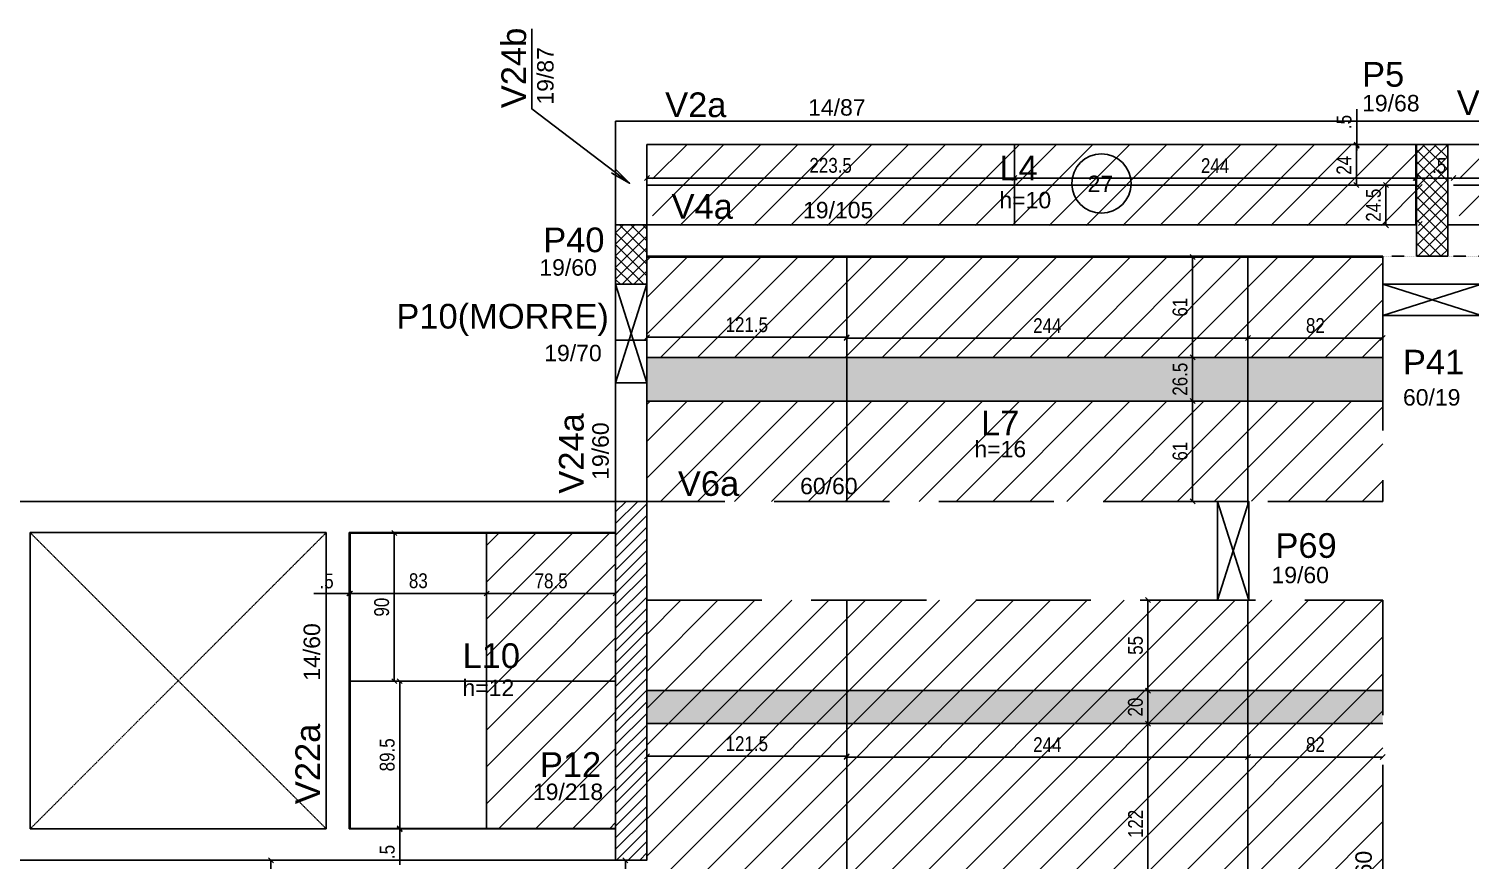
# Model space of a CAD drawing. Extents: x 2113 to 8441, y 350 to 3972.
# Drawn here: x 5186 to 6062, y 2614 to 3119 of the extents above; entities that cross this region are included whole.
import ezdxf

# ---------------------------------------------------------------- set-up
doc = ezdxf.new("R2010")
doc.units = 0
for name, pattern in [('ESTILO_TQS_0001', [1, 0.7, -0.3]), ('ESTILO_TQS_0002', [0.4, 0.1, -0.3]), ('HIDDEN', [0.375, 0.25, -0.125])]:
    doc.linetypes.add(name, pattern=pattern)
for name, color, linetype in [('1', 1, 'Continuous'), ('2', 2, 'Continuous'), ('3', 3, 'Continuous'), ('4', 4, 'Continuous'), ('8', 8, 'Continuous'), ('COTA', 241, 'Continuous'), ('ES-VIGA', 3, 'Continuous'), ('Painéis', 200, 'Continuous'), ('Pilares', 5, 'Continuous'), ('SHAFT', 1, 'HIDDEN')]:
    doc.layers.add(name, color=color, linetype=linetype)
doc.layers.add('Hachura', color=251, linetype='Continuous', lineweight=9)
doc.layers.add('REAPROVEITAMENTO', color=251, linetype='Continuous', lineweight=9)
doc.styles.add('COTA TECNICA-50', font='techl___.ttf', dxfattribs={"height": 9})
doc.styles.get("Standard").update_dxf_attribs({"font": 'arial.ttf'})
doc.dimstyles.new('COTA PAINEL-50', dxfattribs={"dimtxt": 9, "dimasz": 3, "dimexe": 3, "dimexo": 3, "dimgap": 3, "dimtad": 1, "dimdec": 1, "dimzin": 12, "dimdsep": 46, "dimtxsty": 'COTA TECNICA-50', "dimblk1": 'OBLIQUE', "dimblk2": 'OBLIQUE', "dimsah": 1, "dimcen": 0.9, "dimclrd": 4, "dimclre": 4, "dimclrt": 240, "dimadec": 1, "dimazin": 3, "dimtfac": 1, "dimtdec": 1, "dimtmove": 0, "dimatfit": 3, "dimfxl": 1, "dimtolj": 1, "dimtzin": 12, "dimarcsym": 0})
pattern_1 = [(45, (-177.569, 59.537), (-11.22532, 11.22532), [])]

# ---------------------------------------------------------------- blocks, each defined once
blk = doc.blocks.new('_Oblique')
at = {"color": 0, "linetype": 'ByBlock', "lineweight": -2}
blk.add_line((-0.5, -0.5), (0.5, 0.5), dxfattribs=at)
blk = doc.blocks.new('*D266')
at = {"layer": 'COTA', "color": 4, "lineweight": -2, "transparency": 16777216}
blk.add_line((5464.35, 2776.05), (5381.35, 2776.05), dxfattribs=at)
at = {"layer": 'Defpoints', "color": 0, "transparency": 16777216}
for p in [(5381.35, 2776.05), (5381.35, 2776.05), (5464.35, 2776.05)]:
    blk.add_point(p, dxfattribs=at)
at = {"layer": 'COTA', "color": 4, "lineweight": -2, "transparency": 16777216, "xscale": 3, "yscale": 3, "zscale": 3, "rotation": 180}
blk.add_blockref('_Oblique', (5381.35, 2776.05), dxfattribs=at)
at = {"layer": 'COTA', "color": 4, "lineweight": -2, "transparency": 16777216, "xscale": 3, "yscale": 3, "zscale": 3}
blk.add_blockref('_Oblique', (5464.35, 2776.05), dxfattribs=at)
at = {"layer": 'COTA', "color": 240, "transparency": 16777216, "insert": (5422.85, 2783.76), "char_height": 9, "attachment_point": 5, "style": 'COTA TECNICA-50'}
blk.add_mtext('\\A1;83', dxfattribs=at)
blk = doc.blocks.new('*D164')
at = {"layer": 'COTA', "color": 4, "lineweight": -2, "transparency": 16777216}
for p, q in [((5380.85, 2776.05), (5359.26, 2776.05)), ((5381.35, 2776.05), (5380.85, 2776.05)), ((5381.35, 2776.05), (5384.35, 2776.05))]:
    blk.add_line(p, q, dxfattribs=at)
at = {"layer": 'Defpoints', "color": 0, "transparency": 16777216}
for p in [(5380.85, 2776.05), (5380.85, 2776.05), (5381.35, 2776.05)]:
    blk.add_point(p, dxfattribs=at)
at = {"layer": 'COTA', "color": 4, "lineweight": -2, "transparency": 16777216, "xscale": 3, "yscale": 3, "zscale": 3}
blk.add_blockref('_Oblique', (5380.85, 2776.05), dxfattribs=at)
at = {"layer": 'COTA', "color": 4, "lineweight": -2, "transparency": 16777216, "xscale": 3, "yscale": 3, "zscale": 3, "rotation": 180}
blk.add_blockref('_Oblique', (5381.35, 2776.05), dxfattribs=at)
at = {"layer": 'COTA', "color": 240, "transparency": 16777216, "insert": (5367.05, 2783.64), "char_height": 9, "attachment_point": 5, "style": 'COTA TECNICA-50'}
blk.add_mtext('\\A1;.5', dxfattribs=at)
blk = doc.blocks.new('*D267')
at = {"layer": 'COTA', "color": 4, "lineweight": -2, "transparency": 16777216}
blk.add_line((5408.2, 2812.76), (5408.2, 2722.76), dxfattribs=at)
at = {"layer": 'Defpoints', "color": 0, "transparency": 16777216}
for p in [(5408.2, 2812.76), (5408.2, 2722.76), (5408.2, 2722.76)]:
    blk.add_point(p, dxfattribs=at)
at = {"layer": 'COTA', "color": 4, "lineweight": -2, "transparency": 16777216, "xscale": 3, "yscale": 3, "zscale": 3}
for p, rotation in [((5408.2, 2812.76), 90), ((5408.2, 2722.76), 270)]:
    blk.add_blockref('_Oblique', p, dxfattribs=dict(at, rotation=rotation))
at = {"layer": 'COTA', "color": 240, "transparency": 16777216, "insert": (5400.59, 2767.76), "char_height": 9, "attachment_point": 5, "rotation": 90, "style": 'COTA TECNICA-50'}
blk.add_mtext('\\A1;90', dxfattribs=at)
blk = doc.blocks.new('*D268')
at = {"layer": 'COTA', "color": 4, "lineweight": -2, "transparency": 16777216}
for p, q in [((5411.59, 2722.76), (5411.59, 2633.26)), ((5411.2, 2633.26), (5414.59, 2633.26))]:
    blk.add_line(p, q, dxfattribs=at)
at = {"layer": 'Defpoints', "color": 0, "transparency": 16777216}
for p in [(5411.59, 2722.76), (5408.2, 2633.26), (5411.59, 2633.26)]:
    blk.add_point(p, dxfattribs=at)
at = {"layer": 'COTA', "color": 4, "lineweight": -2, "transparency": 16777216, "xscale": 3, "yscale": 3, "zscale": 3}
for p, rotation in [((5411.59, 2722.76), 90), ((5411.59, 2633.26), 270)]:
    blk.add_blockref('_Oblique', p, dxfattribs=dict(at, rotation=rotation))
at = {"layer": 'COTA', "color": 240, "transparency": 16777216, "insert": (5403.96, 2678.01), "char_height": 9, "attachment_point": 5, "rotation": 90, "style": 'COTA TECNICA-50'}
blk.add_mtext('\\A1;89.5', dxfattribs=at)
blk = doc.blocks.new('*D165')
at = {"layer": 'COTA', "color": 4, "lineweight": -2, "transparency": 16777216}
for p, q in [((5411.59, 2633.26), (5411.59, 2636.26)), ((5411.59, 2633.26), (5411.59, 2632.76)), ((5411.59, 2632.76), (5411.59, 2611.17))]:
    blk.add_line(p, q, dxfattribs=at)
at = {"layer": 'Defpoints', "color": 0, "transparency": 16777216}
for p in [(5411.59, 2633.26), (5411.59, 2632.76), (5411.59, 2632.76)]:
    blk.add_point(p, dxfattribs=at)
at = {"layer": 'COTA', "color": 4, "lineweight": -2, "transparency": 16777216, "xscale": 3, "yscale": 3, "zscale": 3}
for p, rotation in [((5411.59, 2633.26), 270), ((5411.59, 2632.76), 90)]:
    blk.add_blockref('_Oblique', p, dxfattribs=dict(at, rotation=rotation))
at = {"layer": 'COTA', "color": 240, "transparency": 16777216, "insert": (5403.99, 2618.97), "char_height": 9, "attachment_point": 5, "rotation": 90, "style": 'COTA TECNICA-50'}
blk.add_mtext('\\A1;.5', dxfattribs=at)
blk = doc.blocks.new('*D108')
at = {"layer": 'COTA', "color": 4, "lineweight": -2, "transparency": 16777216}
for p, q in [((5333.19, 2613.97), (5333.19, 2537.92)), ((5336.19, 2613.97), (5336.19, 2613.97))]:
    blk.add_line(p, q, dxfattribs=at)
at = {"layer": 'Defpoints', "color": 0, "transparency": 16777216}
for p in [(5333.19, 2613.97), (5333.19, 2537.92), (5333.19, 2537.92)]:
    blk.add_point(p, dxfattribs=at)
at = {"layer": 'COTA', "color": 4, "lineweight": -2, "transparency": 16777216, "xscale": 3, "yscale": 3, "zscale": 3}
for p, rotation in [((5333.19, 2613.97), 90), ((5333.19, 2537.92), 270)]:
    blk.add_blockref('_Oblique', p, dxfattribs=dict(at, rotation=rotation))
at = {"layer": 'COTA', "color": 240, "transparency": 16777216, "insert": (5325.6, 2575.95), "char_height": 9, "attachment_point": 5, "rotation": 90, "style": 'COTA TECNICA-50'}
blk.add_mtext('\\A1;76', dxfattribs=at)
blk = doc.blocks.new('*D114')
at = {"layer": 'COTA', "color": 4, "lineweight": -2, "transparency": 16777216}
for p, q in [((5548.77, 2460.97), (5548.77, 2613.97)), ((5546.06, 2460.97), (5545.77, 2460.97))]:
    blk.add_line(p, q, dxfattribs=at)
at = {"layer": 'Defpoints', "color": 0, "transparency": 16777216}
for p in [(5548.77, 2613.97), (5548.77, 2613.97), (5549.06, 2460.97)]:
    blk.add_point(p, dxfattribs=at)
at = {"layer": 'COTA', "color": 4, "lineweight": -2, "transparency": 16777216, "xscale": 3, "yscale": 3, "zscale": 3}
for p, rotation in [((5548.77, 2613.97), 90), ((5548.77, 2460.97), 270)]:
    blk.add_blockref('_Oblique', p, dxfattribs=dict(at, rotation=rotation))
at = {"layer": 'COTA', "color": 240, "transparency": 16777216, "insert": (5541.07, 2537.47), "char_height": 9, "attachment_point": 5, "rotation": 90, "style": 'COTA TECNICA-50'}
blk.add_mtext('\\A1;153', dxfattribs=at)
blk = doc.blocks.new('*D69')
at = {"layer": 'COTA', "color": 4, "lineweight": -2, "transparency": 16777216}
blk.add_line((6272.34, 3028.49), (6052.34, 3028.49), dxfattribs=at)
at = {"layer": 'Defpoints', "color": 0, "transparency": 16777216}
for p in [(6052.34, 3028.49), (6052.34, 3028.49), (6272.34, 3028.49)]:
    blk.add_point(p, dxfattribs=at)
at = {"layer": 'COTA', "color": 4, "lineweight": -2, "transparency": 16777216, "xscale": 3, "yscale": 3, "zscale": 3, "rotation": 180}
blk.add_blockref('_Oblique', (6052.34, 3028.49), dxfattribs=at)
at = {"layer": 'COTA', "color": 4, "lineweight": -2, "transparency": 16777216, "xscale": 3, "yscale": 3, "zscale": 3}
blk.add_blockref('_Oblique', (6272.34, 3028.49), dxfattribs=at)
at = {"layer": 'COTA', "color": 240, "transparency": 16777216, "insert": (6162.34, 3036.08), "char_height": 9, "attachment_point": 5, "style": 'COTA TECNICA-50'}
blk.add_mtext('\\A1;220', dxfattribs=at)
blk = doc.blocks.new('*D70')
at = {"layer": 'COTA', "color": 4, "lineweight": -2, "transparency": 16777216}
blk.add_line((6011.28, 2999.8), (6011.28, 3024.3), dxfattribs=at)
at = {"layer": 'Defpoints', "color": 0, "transparency": 16777216}
for p in [(6011.28, 3024.3), (6011.28, 3024.3), (6011.28, 2999.8)]:
    blk.add_point(p, dxfattribs=at)
at = {"layer": 'COTA', "color": 4, "lineweight": -2, "transparency": 16777216, "xscale": 3, "yscale": 3, "zscale": 3}
for p, rotation in [((6011.28, 3024.3), 90), ((6011.28, 2999.8), 270)]:
    blk.add_blockref('_Oblique', p, dxfattribs=dict(at, rotation=rotation))
at = {"layer": 'COTA', "color": 240, "transparency": 16777216, "insert": (6003.68, 3012.05), "char_height": 9, "attachment_point": 5, "rotation": 90, "style": 'COTA TECNICA-50'}
blk.add_mtext('\\A1;24.5', dxfattribs=at)
blk = doc.blocks.new('*D71')
at = {"layer": 'COTA', "color": 4, "lineweight": -2, "transparency": 16777216}
blk.add_line((5993.27, 3024.3), (5993.27, 3048.3), dxfattribs=at)
at = {"layer": 'Defpoints', "color": 0, "transparency": 16777216}
for p in [(5993.27, 3048.3), (5993.27, 3048.3), (5993.27, 3024.3)]:
    blk.add_point(p, dxfattribs=at)
at = {"layer": 'COTA', "color": 4, "lineweight": -2, "transparency": 16777216, "xscale": 3, "yscale": 3, "zscale": 3}
for p, rotation in [((5993.27, 3048.3), 90), ((5993.27, 3024.3), 270)]:
    blk.add_blockref('_Oblique', p, dxfattribs=dict(at, rotation=rotation))
at = {"layer": 'COTA', "color": 240, "transparency": 16777216, "insert": (5985.7, 3036.3), "char_height": 9, "attachment_point": 5, "rotation": 90, "style": 'COTA TECNICA-50'}
blk.add_mtext('\\A1;24', dxfattribs=at)
blk = doc.blocks.new('*D72')
at = {"layer": 'COTA', "color": 4, "lineweight": -2, "transparency": 16777216}
for p, q in [((5993.46, 3048.8), (5993.46, 3070.39)), ((5993.46, 3048.3), (5993.46, 3048.8)), ((5993.46, 3048.3), (5993.46, 3045.3))]:
    blk.add_line(p, q, dxfattribs=at)
at = {"layer": 'Defpoints', "color": 0, "transparency": 16777216}
for p in [(5993.46, 3048.8), (5993.46, 3048.8), (5993.46, 3048.3)]:
    blk.add_point(p, dxfattribs=at)
at = {"layer": 'COTA', "color": 4, "lineweight": -2, "transparency": 16777216, "xscale": 3, "yscale": 3, "zscale": 3}
for p, rotation in [((5993.46, 3048.8), 270), ((5993.46, 3048.3), 90)]:
    blk.add_blockref('_Oblique', p, dxfattribs=dict(at, rotation=rotation))
at = {"layer": 'COTA', "color": 240, "transparency": 16777216, "insert": (5985.86, 3062.6), "char_height": 9, "attachment_point": 5, "rotation": 90, "style": 'COTA TECNICA-50'}
blk.add_mtext('\\A1;.5', dxfattribs=at)
blk = doc.blocks.new('*D234')
at = {"layer": 'COTA', "color": 4, "lineweight": -2, "transparency": 16777216}
for p, q in [((6029.34, 3028.49), (6026.34, 3028.49)), ((6029.34, 3028.49), (6029.84, 3028.49)), ((6029.34, 3025.71), (6029.34, 3025.49)), ((6029.84, 3028.49), (6051.43, 3028.49)), ((6029.84, 3025.71), (6029.84, 3025.49))]:
    blk.add_line(p, q, dxfattribs=at)
at = {"layer": 'Defpoints', "color": 0, "transparency": 16777216}
for p in [(6029.34, 3028.71), (6029.84, 3028.71), (6029.84, 3028.49)]:
    blk.add_point(p, dxfattribs=at)
at = {"layer": 'COTA', "color": 4, "lineweight": -2, "transparency": 16777216, "xscale": 3, "yscale": 3, "zscale": 3}
blk.add_blockref('_Oblique', (6029.34, 3028.49), dxfattribs=at)
at = {"layer": 'COTA', "color": 4, "lineweight": -2, "transparency": 16777216, "xscale": 3, "yscale": 3, "zscale": 3, "rotation": 180}
blk.add_blockref('_Oblique', (6029.84, 3028.49), dxfattribs=at)
at = {"layer": 'COTA', "color": 240, "transparency": 16777216, "insert": (6043.63, 3036.09), "char_height": 9, "attachment_point": 5, "style": 'COTA TECNICA-50'}
blk.add_mtext('\\A1;.5', dxfattribs=at)
blk = doc.blocks.new('*D235')
at = {"layer": 'COTA', "color": 4, "lineweight": -2, "transparency": 16777216}
blk.add_line((6029.34, 3028.49), (5785.34, 3028.49), dxfattribs=at)
at = {"layer": 'Defpoints', "color": 0, "transparency": 16777216}
for p in [(5785.34, 3028.49), (5785.34, 3028.49), (6029.34, 3028.49)]:
    blk.add_point(p, dxfattribs=at)
at = {"layer": 'COTA', "color": 4, "lineweight": -2, "transparency": 16777216, "xscale": 3, "yscale": 3, "zscale": 3, "rotation": 180}
blk.add_blockref('_Oblique', (5785.34, 3028.49), dxfattribs=at)
at = {"layer": 'COTA', "color": 4, "lineweight": -2, "transparency": 16777216, "xscale": 3, "yscale": 3, "zscale": 3}
blk.add_blockref('_Oblique', (6029.34, 3028.49), dxfattribs=at)
at = {"layer": 'COTA', "color": 240, "transparency": 16777216, "insert": (5907.34, 3036.06), "char_height": 9, "attachment_point": 5, "style": 'COTA TECNICA-50'}
blk.add_mtext('\\A1;244', dxfattribs=at)
blk = doc.blocks.new('*D73')
at = {"layer": 'COTA', "color": 4, "lineweight": -2, "transparency": 16777216}
blk.add_line((5785.34, 3028.49), (5561.85, 3028.49), dxfattribs=at)
at = {"layer": 'Defpoints', "color": 0, "transparency": 16777216}
for p in [(5561.85, 3028.49), (5561.85, 3028.49), (5785.34, 3028.49)]:
    blk.add_point(p, dxfattribs=at)
at = {"layer": 'COTA', "color": 4, "lineweight": -2, "transparency": 16777216, "xscale": 3, "yscale": 3, "zscale": 3, "rotation": 180}
blk.add_blockref('_Oblique', (5561.85, 3028.49), dxfattribs=at)
at = {"layer": 'COTA', "color": 4, "lineweight": -2, "transparency": 16777216, "xscale": 3, "yscale": 3, "zscale": 3}
blk.add_blockref('_Oblique', (5785.34, 3028.49), dxfattribs=at)
at = {"layer": 'COTA', "color": 240, "transparency": 16777216, "insert": (5673.59, 3036.19), "char_height": 9, "attachment_point": 5, "style": 'COTA TECNICA-50'}
blk.add_mtext('\\A1;223.5', dxfattribs=at)
blk = doc.blocks.new('*D74')
at = {"layer": 'COTA', "color": 4, "lineweight": -2, "transparency": 16777216}
blk.add_line((5464.35, 2776.05), (5542.85, 2776.05), dxfattribs=at)
at = {"layer": 'Defpoints', "color": 0, "transparency": 16777216}
for p in [(5464.35, 2776.05), (5542.85, 2776.05), (5542.85, 2776.05)]:
    blk.add_point(p, dxfattribs=at)
at = {"layer": 'COTA', "color": 4, "lineweight": -2, "transparency": 16777216, "xscale": 3, "yscale": 3, "zscale": 3, "rotation": 180}
blk.add_blockref('_Oblique', (5464.35, 2776.05), dxfattribs=at)
at = {"layer": 'COTA', "color": 4, "lineweight": -2, "transparency": 16777216, "xscale": 3, "yscale": 3, "zscale": 3}
blk.add_blockref('_Oblique', (5542.85, 2776.05), dxfattribs=at)
at = {"layer": 'COTA', "color": 240, "transparency": 16777216, "insert": (5503.6, 2783.66), "char_height": 9, "attachment_point": 5, "style": 'COTA TECNICA-50'}
blk.add_mtext('\\A1;78.5', dxfattribs=at)
blk = doc.blocks.new('*D13')
at = {"layer": 'COTA', "color": 4, "lineweight": -2, "transparency": 16777216}
for p, q in [((5866.54, 2575.01), (5866.54, 2697.01)), ((5869.29, 2697.01), (5869.54, 2697.01)), ((5865.03, 2575.01), (5863.54, 2575.01))]:
    blk.add_line(p, q, dxfattribs=at)
at = {"layer": 'Defpoints', "color": 0, "transparency": 16777216}
for p in [(5866.29, 2697.01), (5866.54, 2697.01), (5868.03, 2575.01)]:
    blk.add_point(p, dxfattribs=at)
at = {"layer": 'COTA', "color": 4, "lineweight": -2, "transparency": 16777216, "xscale": 3, "yscale": 3, "zscale": 3}
for p, rotation in [((5866.54, 2697.01), 90), ((5866.54, 2575.01), 270)]:
    blk.add_blockref('_Oblique', p, dxfattribs=dict(at, rotation=rotation))
at = {"layer": 'COTA', "color": 240, "transparency": 16777216, "insert": (5858.99, 2636.01), "char_height": 9, "attachment_point": 5, "rotation": 90, "style": 'COTA TECNICA-50'}
blk.add_mtext('\\A1;122', dxfattribs=at)
blk = doc.blocks.new('*D14')
at = {"layer": 'COTA', "color": 4, "lineweight": -2, "transparency": 16777216}
for p, q in [((5863.99, 2717.01), (5863.54, 2717.01)), ((5866.54, 2697.01), (5866.54, 2717.01)), ((5869.29, 2697.01), (5869.54, 2697.01))]:
    blk.add_line(p, q, dxfattribs=at)
at = {"layer": 'Defpoints', "color": 0, "transparency": 16777216}
for p in [(5866.54, 2717.01), (5866.99, 2717.01), (5866.29, 2697.01)]:
    blk.add_point(p, dxfattribs=at)
at = {"layer": 'COTA', "color": 4, "lineweight": -2, "transparency": 16777216, "xscale": 3, "yscale": 3, "zscale": 3}
for p, rotation in [((5866.54, 2717.01), 90), ((5866.54, 2697.01), 270)]:
    blk.add_blockref('_Oblique', p, dxfattribs=dict(at, rotation=rotation))
at = {"layer": 'COTA', "color": 240, "transparency": 16777216, "insert": (5858.95, 2707.01), "char_height": 9, "attachment_point": 5, "rotation": 90, "style": 'COTA TECNICA-50'}
blk.add_mtext('\\A1;20', dxfattribs=at)
blk = doc.blocks.new('*D15')
at = {"layer": 'COTA', "color": 4, "lineweight": -2, "transparency": 16777216}
for p, q in [((5866.54, 2717.01), (5866.54, 2772.03)), ((5863.99, 2717.01), (5863.54, 2717.01))]:
    blk.add_line(p, q, dxfattribs=at)
at = {"layer": 'Defpoints', "color": 0, "transparency": 16777216}
for p in [(5866.54, 2772.03), (5866.54, 2772.03), (5866.99, 2717.01)]:
    blk.add_point(p, dxfattribs=at)
at = {"layer": 'COTA', "color": 4, "lineweight": -2, "transparency": 16777216, "xscale": 3, "yscale": 3, "zscale": 3}
for p, rotation in [((5866.54, 2772.03), 90), ((5866.54, 2717.01), 270)]:
    blk.add_blockref('_Oblique', p, dxfattribs=dict(at, rotation=rotation))
at = {"layer": 'COTA', "color": 240, "transparency": 16777216, "insert": (5858.94, 2744.52), "char_height": 9, "attachment_point": 5, "rotation": 90, "style": 'COTA TECNICA-50'}
blk.add_mtext('\\A1;55', dxfattribs=at)
blk = doc.blocks.new('*D18')
at = {"layer": 'COTA', "color": 4, "lineweight": -2, "transparency": 16777216}
blk.add_line((5561.84, 2677.13), (5683.34, 2677.13), dxfattribs=at)
at = {"layer": 'Defpoints', "color": 0, "transparency": 16777216}
for p in [(5561.84, 2677.13), (5683.34, 2677.13), (5683.34, 2677.13)]:
    blk.add_point(p, dxfattribs=at)
at = {"layer": 'COTA', "color": 4, "lineweight": -2, "transparency": 16777216, "xscale": 3, "yscale": 3, "zscale": 3, "rotation": 180}
blk.add_blockref('_Oblique', (5561.84, 2677.13), dxfattribs=at)
at = {"layer": 'COTA', "color": 4, "lineweight": -2, "transparency": 16777216, "xscale": 3, "yscale": 3, "zscale": 3}
blk.add_blockref('_Oblique', (5683.34, 2677.13), dxfattribs=at)
at = {"layer": 'COTA', "color": 240, "transparency": 16777216, "insert": (5622.59, 2684.73), "char_height": 9, "attachment_point": 5, "style": 'COTA TECNICA-50'}
blk.add_mtext('\\A1;121.5', dxfattribs=at)
blk = doc.blocks.new('*D19')
at = {"layer": 'COTA', "color": 4, "lineweight": -2, "transparency": 16777216}
for p, q in [((5683.34, 2676.63), (5927.34, 2676.63)), ((5683.34, 2674.13), (5683.34, 2673.63))]:
    blk.add_line(p, q, dxfattribs=at)
at = {"layer": 'Defpoints', "color": 0, "transparency": 16777216}
for p in [(5683.34, 2677.13), (5927.34, 2676.63), (5927.34, 2676.63)]:
    blk.add_point(p, dxfattribs=at)
at = {"layer": 'COTA', "color": 4, "lineweight": -2, "transparency": 16777216, "xscale": 3, "yscale": 3, "zscale": 3, "rotation": 180}
blk.add_blockref('_Oblique', (5683.34, 2676.63), dxfattribs=at)
at = {"layer": 'COTA', "color": 4, "lineweight": -2, "transparency": 16777216, "xscale": 3, "yscale": 3, "zscale": 3}
blk.add_blockref('_Oblique', (5927.34, 2676.63), dxfattribs=at)
at = {"layer": 'COTA', "color": 240, "transparency": 16777216, "insert": (5805.34, 2684.19), "char_height": 9, "attachment_point": 5, "style": 'COTA TECNICA-50'}
blk.add_mtext('\\A1;244', dxfattribs=at)
blk = doc.blocks.new('*D20')
at = {"layer": 'COTA', "color": 4, "lineweight": -2, "transparency": 16777216}
blk.add_line((5927.34, 2676.63), (6009.34, 2676.63), dxfattribs=at)
at = {"layer": 'Defpoints', "color": 0, "transparency": 16777216}
for p in [(5927.34, 2676.63), (6009.34, 2676.63), (6009.34, 2676.63)]:
    blk.add_point(p, dxfattribs=at)
at = {"layer": 'COTA', "color": 4, "lineweight": -2, "transparency": 16777216, "xscale": 3, "yscale": 3, "zscale": 3, "rotation": 180}
blk.add_blockref('_Oblique', (5927.34, 2676.63), dxfattribs=at)
at = {"layer": 'COTA', "color": 4, "lineweight": -2, "transparency": 16777216, "xscale": 3, "yscale": 3, "zscale": 3}
blk.add_blockref('_Oblique', (6009.34, 2676.63), dxfattribs=at)
at = {"layer": 'COTA', "color": 240, "transparency": 16777216, "insert": (5968.34, 2684.21), "char_height": 9, "attachment_point": 5, "style": 'COTA TECNICA-50'}
blk.add_mtext('\\A1;82', dxfattribs=at)
blk = doc.blocks.new('*D29')
at = {"layer": 'COTA', "color": 4, "lineweight": -2, "transparency": 16777216}
for p, q in [((5894.77, 2893.03), (5890.68, 2893.03)), ((5893.68, 2832.03), (5893.68, 2893.03)), ((5894.77, 2832.03), (5890.68, 2832.03))]:
    blk.add_line(p, q, dxfattribs=at)
at = {"layer": 'Defpoints', "color": 0, "transparency": 16777216}
for p in [(5893.68, 2893.03), (5897.77, 2893.03), (5897.77, 2832.03)]:
    blk.add_point(p, dxfattribs=at)
at = {"layer": 'COTA', "color": 4, "lineweight": -2, "transparency": 16777216, "xscale": 3, "yscale": 3, "zscale": 3}
for p, rotation in [((5893.68, 2893.03), 90), ((5893.68, 2832.03), 270)]:
    blk.add_blockref('_Oblique', p, dxfattribs=dict(at, rotation=rotation))
at = {"layer": 'COTA', "color": 240, "transparency": 16777216, "insert": (5886.09, 2862.53), "char_height": 9, "attachment_point": 5, "rotation": 90, "style": 'COTA TECNICA-50'}
blk.add_mtext('\\A1;61', dxfattribs=at)
blk = doc.blocks.new('*D30')
at = {"layer": 'COTA', "color": 4, "lineweight": -2, "transparency": 16777216}
for p, q in [((5894.77, 2919.53), (5890.68, 2919.53)), ((5893.68, 2893.03), (5893.68, 2919.53)), ((5894.77, 2893.03), (5890.68, 2893.03))]:
    blk.add_line(p, q, dxfattribs=at)
at = {"layer": 'Defpoints', "color": 0, "transparency": 16777216}
for p in [(5893.68, 2919.53), (5897.77, 2919.53), (5897.77, 2893.03)]:
    blk.add_point(p, dxfattribs=at)
at = {"layer": 'COTA', "color": 4, "lineweight": -2, "transparency": 16777216, "xscale": 3, "yscale": 3, "zscale": 3}
for p, rotation in [((5893.68, 2919.53), 90), ((5893.68, 2893.03), 270)]:
    blk.add_blockref('_Oblique', p, dxfattribs=dict(at, rotation=rotation))
at = {"layer": 'COTA', "color": 240, "transparency": 16777216, "insert": (5886.08, 2906.28), "char_height": 9, "attachment_point": 5, "rotation": 90, "style": 'COTA TECNICA-50'}
blk.add_mtext('\\A1;26.5', dxfattribs=at)
blk = doc.blocks.new('*D31')
at = {"layer": 'COTA', "color": 4, "lineweight": -2, "transparency": 16777216}
for p, q in [((5894.77, 2980.53), (5890.68, 2980.53)), ((5893.68, 2919.53), (5893.68, 2980.53)), ((5894.77, 2919.53), (5890.68, 2919.53))]:
    blk.add_line(p, q, dxfattribs=at)
at = {"layer": 'Defpoints', "color": 0, "transparency": 16777216}
for p in [(5893.68, 2980.53), (5897.77, 2980.53), (5897.77, 2919.53)]:
    blk.add_point(p, dxfattribs=at)
at = {"layer": 'COTA', "color": 4, "lineweight": -2, "transparency": 16777216, "xscale": 3, "yscale": 3, "zscale": 3}
for p, rotation in [((5893.68, 2980.53), 90), ((5893.68, 2919.53), 270)]:
    blk.add_blockref('_Oblique', p, dxfattribs=dict(at, rotation=rotation))
at = {"layer": 'COTA', "color": 240, "transparency": 16777216, "insert": (5886.09, 2950.03), "char_height": 9, "attachment_point": 5, "rotation": 90, "style": 'COTA TECNICA-50'}
blk.add_mtext('\\A1;61', dxfattribs=at)
blk = doc.blocks.new('*D32')
at = {"layer": 'COTA', "color": 4, "lineweight": -2, "transparency": 16777216}
blk.add_line((5561.84, 2931.77), (5683.34, 2931.77), dxfattribs=at)
at = {"layer": 'Defpoints', "color": 0, "transparency": 16777216}
for p in [(5561.84, 2931.77), (5683.34, 2931.77), (5683.34, 2931.77)]:
    blk.add_point(p, dxfattribs=at)
at = {"layer": 'COTA', "color": 4, "lineweight": -2, "transparency": 16777216, "xscale": 3, "yscale": 3, "zscale": 3, "rotation": 180}
blk.add_blockref('_Oblique', (5561.84, 2931.77), dxfattribs=at)
at = {"layer": 'COTA', "color": 4, "lineweight": -2, "transparency": 16777216, "xscale": 3, "yscale": 3, "zscale": 3}
blk.add_blockref('_Oblique', (5683.34, 2931.77), dxfattribs=at)
at = {"layer": 'COTA', "color": 240, "transparency": 16777216, "insert": (5622.59, 2939.37), "char_height": 9, "attachment_point": 5, "style": 'COTA TECNICA-50'}
blk.add_mtext('\\A1;121.5', dxfattribs=at)
blk = doc.blocks.new('*D33')
at = {"layer": 'COTA', "color": 4, "lineweight": -2, "transparency": 16777216}
for p, q in [((5683.34, 2931.27), (5927.34, 2931.27)), ((5683.34, 2928.77), (5683.34, 2928.27))]:
    blk.add_line(p, q, dxfattribs=at)
at = {"layer": 'Defpoints', "color": 0, "transparency": 16777216}
for p in [(5683.34, 2931.77), (5927.34, 2931.27), (5927.34, 2931.27)]:
    blk.add_point(p, dxfattribs=at)
at = {"layer": 'COTA', "color": 4, "lineweight": -2, "transparency": 16777216, "xscale": 3, "yscale": 3, "zscale": 3, "rotation": 180}
blk.add_blockref('_Oblique', (5683.34, 2931.27), dxfattribs=at)
at = {"layer": 'COTA', "color": 4, "lineweight": -2, "transparency": 16777216, "xscale": 3, "yscale": 3, "zscale": 3}
blk.add_blockref('_Oblique', (5927.34, 2931.27), dxfattribs=at)
at = {"layer": 'COTA', "color": 240, "transparency": 16777216, "insert": (5805.34, 2938.84), "char_height": 9, "attachment_point": 5, "style": 'COTA TECNICA-50'}
blk.add_mtext('\\A1;244', dxfattribs=at)
blk = doc.blocks.new('*D34')
at = {"layer": 'COTA', "color": 4, "lineweight": -2, "transparency": 16777216}
blk.add_line((5927.34, 2931.27), (6009.34, 2931.27), dxfattribs=at)
at = {"layer": 'Defpoints', "color": 0, "transparency": 16777216}
for p in [(5927.34, 2931.27), (6009.34, 2931.27), (6009.34, 2931.27)]:
    blk.add_point(p, dxfattribs=at)
at = {"layer": 'COTA', "color": 4, "lineweight": -2, "transparency": 16777216, "xscale": 3, "yscale": 3, "zscale": 3, "rotation": 180}
blk.add_blockref('_Oblique', (5927.34, 2931.27), dxfattribs=at)
at = {"layer": 'COTA', "color": 4, "lineweight": -2, "transparency": 16777216, "xscale": 3, "yscale": 3, "zscale": 3}
blk.add_blockref('_Oblique', (6009.34, 2931.27), dxfattribs=at)
at = {"layer": 'COTA', "color": 240, "transparency": 16777216, "insert": (5968.34, 2938.86), "char_height": 9, "attachment_point": 5, "style": 'COTA TECNICA-50'}
blk.add_mtext('\\A1;82', dxfattribs=at)

msp = doc.modelspace()

# ---------------------------------------------------------------- hatches: boundary and pattern name
at = {"layer": 'Hachura', "linetype": 'ByBlock'}
h = msp.add_hatch(color=256, dxfattribs=at)
h.dxf.hatch_style = 1
h.paths.add_polyline_path([(6009.34, 2893.03), (6009.34, 2919.53), (5561.84, 2919.53), (5561.84, 2893.03)])
h = msp.add_hatch(color=256, dxfattribs=at)
h.dxf.hatch_style = 1
h.paths.add_polyline_path([(6009.34, 2696.98), (6009.34, 2717.01), (5561.84, 2717.01), (5561.84, 2696.98)])
at = {"layer": 'REAPROVEITAMENTO', "linetype": 'ByBlock'}
h = msp.add_hatch(dxfattribs=at)
h.set_pattern_fill('ANSI31', color=256, scale=5, style=2)
h.set_pattern_definition([(45, (939.781, 176.058), (-11.22532, 11.22532), [])])
h.paths.add_polyline_path([(6033.35, 3048.92), (5565.34, 3048.71), (5565.34, 2999.6), (6033.34, 2999.8)])
h = msp.add_hatch(dxfattribs=at)
h.set_pattern_fill('ANSI31', color=256, scale=5, style=2)
h.set_pattern_definition([(45, (1430.277, 176.016), (-11.22532, 11.22532), [])])
h.paths.add_polyline_path([(6523.84, 3048.88), (6055.84, 3048.67), (6055.84, 2999.55), (6523.84, 2999.76)])
h = msp.add_hatch(dxfattribs=at)
h.set_pattern_fill('ANSI31', color=256, scale=5, style=2)
h.set_pattern_definition([(45, (939.781, 107.563), (-11.22532, 11.22532), [])])
h.paths.add_polyline_path([(6009.34, 2980.43), (5561.84, 2980.21), (5561.84, 2919.43), (6009.34, 2919.63)])
h = msp.add_hatch(dxfattribs=at)
h.set_pattern_fill('ANSI31', color=256, scale=5, style=2)
h.set_pattern_definition([(45, (939.781, 20.063), (-11.22532, 11.22532), [])])
h.paths.add_polyline_path([(6009.34, 2892.93), (5561.84, 2892.71), (5561.84, 2831.93), (6009.34, 2832.13)])
h = msp.add_hatch(dxfattribs=at)
h.set_pattern_fill('ANSI31', color=256, scale=5, style=2)
h.set_pattern_definition(pattern_1)
h.paths.add_polyline_path([(5542.85, 2812.76), (5464.35, 2812.76), (5464.35, 2722.76), (5542.85, 2722.76)])
h = msp.add_hatch(dxfattribs=at)
h.set_pattern_fill('ANSI31', color=256, scale=5, style=2)
h.set_pattern_definition([(45, (936.205, -729.443), (-11.22532, 11.22532), [])])
h.paths.add_polyline_path([(6009.34, 2378.52), (5927.34, 2378.52), (5927.34, 2442.03), (6009.34, 2442.03), (6009.34, 2772.14), (5561.77, 2771.92), (5561.77, 2094.43), (6009.34, 2094.63)])
h = msp.add_hatch(dxfattribs=at)
h.set_pattern_fill('ANSI31', color=256, scale=5, style=2)
h.set_pattern_definition(pattern_1)
h.paths.add_polyline_path([(5542.85, 2722.76), (5464.35, 2722.76), (5464.35, 2633.26), (5542.85, 2633.26)])

# ---------------------------------------------------------------- linework, layer by layer
at = {"layer": '1', "linetype": 'Continuous'}
for p, q in [((5542.84, 3063.03), (5542.84, 3063.03)), ((5542.84, 3063.03), (5542.84, 3063.03)), ((5542.84, 3063.03), (5542.84, 3063.03)), ((5561.84, 3049.03), (5561.84, 3049.03)), ((5561.84, 3049.03), (5561.84, 3049.03)), ((5561.84, 3049.03), (5561.84, 3049.03)), ((5561.84, 3049.03), (5561.84, 3049.03)), ((6009.34, 2772.03), (6009.34, 2772.03)), ((6009.34, 2772.03), (6009.34, 2772.03)), ((6009.34, 2772.03), (6009.34, 2772.03)), ((6009.34, 2772.03), (6009.34, 2772.03)), ((6009.34, 2772.03), (6009.34, 2772.03)), ((5380.85, 2633.03), (5380.85, 2633.03))]:
    msp.add_line(p, q, dxfattribs=at)
at = {"layer": '1', "linetype": 'ESTILO_TQS_0002'}
for p, q in [((6009.34, 2981.03), (6029.84, 2981.03)), ((6048.84, 2981.03), (6069.34, 2981.03))]:
    msp.add_line(p, q, dxfattribs=at)
at = {"layer": '3', "linetype": 'ESTILO_TQS_0001', "ltscale": 100}
for p, q in [((6009.34, 2945.03), (6009.34, 2832.03)), ((6009.34, 2832.03), (5561.84, 2832.03)), ((5561.84, 2772.03), (6009.34, 2772.03))]:
    msp.add_line(p, q, dxfattribs=at)
for points in [[(6009.34, 2981.03), (6009.34, 2964.03)], [(6009.34, 2772.03), (6009.33, 2461.03)]]:
    msp.add_lwpolyline(points, dxfattribs=at)
at = {"layer": '3', "color": 1, "linetype": 'Continuous'}
msp.add_circle((5838.25, 3025.2), 18, dxfattribs=at)
at = {"layer": '8', "linetype": 'Continuous'}
for p, q in [((6029.84, 3036.86), (6042.01, 3049.03)), ((6029.84, 3043.93), (6034.93, 3049.03)), ((6029.84, 3049.03), (6029.84, 3049.03)), ((6029.84, 3049.03), (6029.84, 3049.03)), ((6029.84, 3029.79), (6048.84, 3048.79)), ((6029.84, 3045.63), (6048.84, 3026.63)), ((6029.84, 3022.72), (6048.84, 3041.72)), ((6033.5, 3049.03), (6048.84, 3033.7)), ((6040.57, 3049.03), (6048.84, 3040.77)), ((6047.64, 3049.03), (6048.84, 3047.84)), ((6048.84, 3049.03), (6048.84, 3049.03)), ((6048.84, 3049.03), (6048.84, 3049.03)), ((6029.84, 3038.55), (6048.84, 3019.55)), ((6029.84, 3015.65), (6048.84, 3034.65)), ((6029.84, 3031.48), (6048.84, 3012.48)), ((6029.84, 3008.58), (6048.84, 3027.58)), ((6029.84, 3024.41), (6048.84, 3005.41)), ((6029.84, 3001.51), (6048.84, 3020.51)), ((6029.84, 3017.34), (6048.84, 2998.34)), ((6029.84, 2994.44), (6048.84, 3013.44)), ((6029.84, 3010.27), (6048.84, 2991.27)), ((6029.84, 2987.36), (6048.84, 3006.36)), ((6039.34, 3015.03), (6039.34, 3015.03)), ((5542.84, 2981.2), (5561.67, 3000.03)), ((5542.84, 2988.27), (5554.6, 3000.03)), ((5542.84, 2995.34), (5547.53, 3000.03)), ((5542.84, 3000.03), (5542.84, 3000.03)), ((5542.84, 3000.03), (5542.84, 3000.03)), ((5545.1, 3000.03), (5561.84, 2983.29)), ((5552.17, 3000.03), (5561.84, 2990.36)), ((5559.24, 3000.03), (5561.84, 2997.43)), ((6029.84, 3003.2), (6048.84, 2984.2)), ((6030.57, 2981.03), (6048.84, 2999.29)), ((5542.84, 2995.22), (5561.84, 2976.22)), ((5542.84, 2974.13), (5561.84, 2993.13)), ((6029.84, 2996.13), (6044.93, 2981.03)), ((6029.84, 2989.06), (6037.86, 2981.03)), ((6037.65, 2981.03), (6048.84, 2992.22)), ((5542.84, 2988.15), (5561.84, 2969.15)), ((5542.84, 2967.06), (5561.84, 2986.06)), ((5542.84, 2981.08), (5559.89, 2964.03)), ((5561.84, 2982.03), (5561.84, 2982.03)), ((6029.84, 2981.99), (6030.79, 2981.03)), ((6044.72, 2981.03), (6048.84, 2985.15)), ((5542.84, 2974.01), (5552.82, 2964.03)), ((5546.88, 2964.03), (5561.84, 2978.99)), ((5553.95, 2964.03), (5561.84, 2971.92)), ((5561.84, 2974.53), (5561.84, 2903.73)), ((5542.84, 2966.94), (5545.75, 2964.03)), ((5542.84, 2904.03), (5561.84, 2964.03)), ((5561.84, 2904.03), (5542.84, 2964.03)), ((5542.84, 2964.03), (5542.84, 2964.03)), ((5552.34, 2965.03), (5552.34, 2965.03)), ((5561.03, 2964.03), (5561.84, 2964.85)), ((6009.34, 2945.03), (6069.34, 2964.03)), ((6069.34, 2945.03), (6009.34, 2964.03)), ((6009.34, 2964.03), (6009.34, 2964.03)), ((6009.34, 2964.03), (6009.34, 2964.03)), ((6039.34, 2954.53), (6039.34, 2954.53)), ((5552.34, 2947.03), (5552.34, 2947.03)), ((6009.34, 2945.03), (6009.34, 2945.03)), ((6009.34, 2945.03), (6009.34, 2945.03)), ((6009.34, 2945.03), (6009.34, 2945.03)), ((6009.34, 2945.03), (6009.34, 2945.03)), ((5542.84, 2930.03), (5561.84, 2930.03)), ((5542.84, 2930.03), (5542.84, 2930.03)), ((5542.84, 2930.03), (5542.84, 2930.03)), ((5542.84, 2904.03), (5542.84, 2904.03)), ((5542.84, 2904.03), (5542.84, 2904.03)), ((5542.84, 2818.57), (5556.31, 2832.03)), ((5542.84, 2825.64), (5549.23, 2832.03)), ((5542.84, 2832.03), (5542.84, 2832.03)), ((5542.84, 2832.03), (5542.84, 2832.03)), ((5908.83, 2772.03), (5927.83, 2832.03)), ((5908.83, 2832.03), (5927.83, 2772.03)), ((5542.84, 2811.49), (5561.84, 2830.49)), ((5542.84, 2804.42), (5561.84, 2823.42)), ((5542.84, 2797.35), (5561.84, 2816.35)), ((5542.84, 2790.28), (5561.84, 2809.28)), ((5542.84, 2783.21), (5561.84, 2802.21)), ((5542.84, 2776.14), (5561.84, 2795.14)), ((5542.84, 2769.07), (5561.84, 2788.07)), ((5542.84, 2769.09), (5542.84, 2787.33)), ((5542.84, 2762), (5561.84, 2781)), ((5542.84, 2754.93), (5561.84, 2773.93)), ((5908.83, 2772.03), (5908.83, 2772.03)), ((5908.83, 2772.03), (5908.83, 2772.03)), ((5927.83, 2772.03), (5927.83, 2772.03)), ((5927.83, 2772.03), (5927.83, 2772.03)), ((5542.84, 2747.85), (5561.84, 2766.85)), ((5542.84, 2761.59), (5542.84, 2761.59)), ((5542.84, 2740.78), (5561.84, 2759.78)), ((5542.84, 2733.71), (5561.84, 2752.71)), ((5542.84, 2726.64), (5561.84, 2745.64)), ((5542.84, 2719.57), (5561.84, 2738.57)), ((5542.84, 2712.5), (5561.84, 2731.5)), ((5542.84, 2705.43), (5561.84, 2724.43)), ((5542.84, 2698.36), (5561.84, 2717.36)), ((5552.34, 2723.03), (5552.34, 2723.03)), ((5542.84, 2691.29), (5561.84, 2710.29)), ((5542.84, 2684.22), (5561.84, 2703.22)), ((5542.84, 2677.14), (5561.84, 2696.14)), ((5542.84, 2670.07), (5561.84, 2689.07)), ((5542.84, 2663), (5561.84, 2682)), ((5542.84, 2655.93), (5561.84, 2674.93)), ((5542.84, 2648.86), (5561.84, 2667.86)), ((5542.84, 2641.79), (5561.84, 2660.79)), ((5542.84, 2634.72), (5561.84, 2653.72)), ((5542.84, 2627.65), (5561.84, 2646.65)), ((5542.84, 2620.58), (5561.84, 2639.58)), ((5543.37, 2614.03), (5561.84, 2632.5)), ((5550.44, 2614.03), (5561.84, 2625.43)), ((5557.51, 2614.03), (5561.84, 2618.36)), ((5561.84, 2614.03), (5561.84, 2614.03)), ((5561.84, 2614.03), (5561.84, 2614.03)), ((5561.84, 2614.03), (5561.84, 2614.03))]:
    msp.add_line(p, q, dxfattribs=at)
at = {"layer": 'ES-VIGA', "linetype": 'Continuous'}
for points in [[(5491.9, 3119.22), (5491.9, 3070.52), (5551.37, 3025.33), (5540.52, 3031.53), (5551.37, 3025.33), (5542.49, 3034.13)], [(5542.84, 3063.03), (5542.84, 3000.03)], [(6039.34, 3063.03), (5542.84, 3063.03)], [(6526.34, 3063.03), (6039.34, 3063.03)], [(5561.84, 3000.03), (5561.84, 3049.03)], [(5561.84, 3049.03), (6029.84, 3049.03)], [(6048.84, 3049.03), (6516.84, 3049.03)], [(6029.84, 3000.03), (5561.84, 3000.03)], [(6516.84, 3000.03), (6048.84, 3000.03)], [(5561.84, 2981.03), (6009.34, 2981.03)], [(5542.84, 2904.03), (5542.84, 2832.03)], [(5561.84, 2832.03), (5561.84, 2904.03)], [(5373.85, 2832.03), (5179.84, 2832.03)], [(5542.84, 2832.03), (5373.85, 2832.03)], [(5186.84, 2813.03), (5366.85, 2813.03)], [(5186.84, 2633.03), (5186.84, 2813.03)], [(5366.85, 2813.03), (5366.85, 2633.03)], [(5380.85, 2813.03), (5542.84, 2813.03)], [(5380.85, 2633.03), (5380.85, 2813.03)], [(5366.85, 2633.03), (5186.84, 2633.03)], [(5542.84, 2633.03), (5380.85, 2633.03)], [(5179.84, 2614.03), (5373.85, 2614.03)], [(5373.85, 2614.03), (5542.84, 2614.03)]]:
    msp.add_lwpolyline(points, dxfattribs=at)
at = {"layer": 'Painéis'}
for p, q in [((5785.34, 3048.8), (5785.34, 2999.8)), ((6029.34, 3048.8), (6029.34, 2999.8)), ((6029.84, 3024.3), (5561.85, 3024.3)), ((6516.84, 3024.3), (6052.34, 3024.3)), ((5561.84, 2980.53), (6009.34, 2980.53)), ((5683.34, 2832.03), (5683.34, 2980.51)), ((5927.34, 2830.46), (5927.34, 2980.51)), ((5561.84, 2919.53), (6009.34, 2919.53)), ((5561.84, 2893.03), (6009.34, 2893.03)), ((5683.34, 2094.51), (5683.34, 2772.03)), ((5927.34, 2094.51), (5927.34, 2772.03)), ((5561.84, 2717.01), (6009.34, 2717.01)), ((5561.84, 2697.01), (6009.34, 2697.01))]:
    msp.add_line(p, q, dxfattribs=at)
for points in [[(5464.35, 2812.76), (5381.35, 2812.76), (5381.35, 2722.76), (5464.35, 2722.76)], [(5542.85, 2812.76), (5464.35, 2812.76), (5464.35, 2722.76), (5542.85, 2722.76)], [(5464.35, 2722.76), (5381.35, 2722.76), (5381.35, 2633.26), (5464.35, 2633.26)], [(5542.85, 2722.76), (5464.35, 2722.76), (5464.35, 2633.26), (5542.85, 2633.26)]]:
    msp.add_lwpolyline(points, close=True, dxfattribs=at)
at = {"layer": 'Pilares', "linetype": 'Continuous'}
for points in [[(6029.84, 2981.03), (6048.84, 2981.03), (6048.84, 3049.03), (6029.84, 3049.03), (6029.84, 2981.03)], [(5542.84, 3000.03), (5542.84, 2964.03), (5561.84, 2964.03), (5561.84, 3000.03), (5542.84, 3000.03)], [(5542.84, 2904.03), (5561.84, 2904.03), (5561.84, 2964.03), (5542.84, 2964.03), (5542.84, 2904.03)], [(6009.34, 2945.03), (6069.34, 2945.03), (6069.34, 2964.03), (6009.34, 2964.03), (6009.34, 2945.03)], [(5542.84, 2614.03), (5561.84, 2614.03), (5561.84, 2832.03), (5542.84, 2832.03), (5542.84, 2614.03)], [(5908.83, 2772.03), (5927.83, 2772.03), (5927.83, 2832.03), (5908.83, 2832.03), (5908.83, 2772.03)]]:
    msp.add_lwpolyline(points, dxfattribs=at)
at = {"layer": 'SHAFT'}
for p, q in [((5186.84, 2633.03), (5366.85, 2813.03)), ((5186.84, 2813.03), (5366.85, 2633.03))]:
    msp.add_line(p, q, dxfattribs=at)

# ---------------------------------------------------------------- texts
at = {"layer": '2', "linetype": 'Continuous'}
for s, p in [('19/87', (5505.1, 3073.18)), ('19/60', (5538.64, 2845.11)), ('14/60', (5363.1, 2723.03)), ('60/60', (6002.65, 2584.71))]:
    msp.add_text(s, height=10, rotation=90, dxfattribs=at).set_placement(p)
for s, p in [('14/87', (5659.88, 3066.47)), ('19/68', (5996.76, 3069.06)), ('27', (5829.82, 3020.04)), ('h=10', (5776.22, 3010.14)), ('19/105', (5656.8, 3004.08)), ('19/60', (5496.44, 2969.2)), ('19/70', (5499.43, 2917.2)), ('60/19', (6021.61, 2890.26)), ('h=16', (5761, 2858.83)), ('60/60', (5655.01, 2836.39)), ('19/60', (5941.64, 2782.32)), ('h=12', (5449.72, 2713.77)), ('19/218', (5492.54, 2650.55))]:
    msp.add_text(s, height=10, dxfattribs=at).set_placement(p)
at = {"layer": '4', "linetype": 'Continuous'}
for s, p in [('V24b', (5488.37, 3070.99)), ('V24a', (5523.4, 2836.71)), ('V22a', (5363.1, 2648.03))]:
    msp.add_text(s, height=15, rotation=90, dxfattribs=at).set_placement(p)
for s, p in [('P5', (5996.76, 3084.06)), ('V2a', (5572.96, 3065.57)), ('V2b', (6054.34, 3066.78)), ('L4', (5776.22, 3027.14)), ('V4a', (5576.84, 3003.78)), ('P40', (5498.8, 2983.48)), ('P10(MORRE)', (5409.5, 2937.07)), ('P41', (6021.61, 2909.16)), ('L7', (5765.03, 2872.21)), ('V6a', (5580.7, 2835.39)), ('P69', (5944.05, 2797.72)), ('L10', (5449.72, 2730.77)), ('P12', (5496.78, 2664.63))]:
    msp.add_text(s, height=15, dxfattribs=at).set_placement(p)

# ---------------------------------------------------------------- dimensions: what is measured, and where the dimension line sits
at = {"layer": 'COTA'}
for base, p1, p2, picture, middle in [((5993.46, 3048.8), (5993.46, 3048.3), (5993.46, 3048.8), '*D72', (5985.86, 3062.6)), ((5993.27, 3048.3), (5993.27, 3024.3), (5993.27, 3048.3), '*D71', (5985.7, 3036.3)), ((5893.68, 2980.53), (5897.77, 2919.53), (5897.77, 2980.53), '*D31', (5886.09, 2950.03)), ((5893.68, 2893.03), (5897.77, 2832.03), (5897.77, 2893.03), '*D29', (5886.09, 2862.53)), ((5408.2, 2722.76), (5408.2, 2812.76), (5408.2, 2722.76), '*D267', (5400.59, 2767.76)), ((5411.59, 2633.26), (5411.59, 2722.76), (5408.2, 2633.26), '*D268', (5403.96, 2678.01)), ((5411.59, 2632.76), (5411.59, 2633.26), (5411.59, 2632.76), '*D165', (5403.99, 2618.97)), ((5333.19463, 2537.92224), (5333.1944, 2613.97222), (5333.19463, 2537.92224), '*D108', (5325.60253, 2575.94723)), ((5548.77, 2613.97), (5549.06, 2460.97), (5548.77, 2613.97), '*D114', (5541.07, 2537.47))]:
    dim = msp.add_linear_dim(base=base, p1=p1, p2=p2, angle=90, dimstyle='COTA PAINEL-50', dxfattribs=at)
    dim.commit()
    dim.dimension.update_dxf_attribs({"geometry": picture, "text_midpoint": middle})
for base, p1, p2, picture, middle in [((5561.85, 3028.49), (5785.34, 3028.49), (5561.85, 3028.49), '*D73', (5673.59, 3036.19)), ((5785.34, 3028.49), (6029.34, 3028.49), (5785.34, 3028.49), '*D235', (5907.34, 3036.06)), ((6029.84, 3028.49), (6029.34, 3028.71), (6029.84, 3028.71), '*D234', (6043.63, 3036.09)), ((6052.34, 3028.49), (6272.34, 3028.49), (6052.34, 3028.49), '*D69', (6162.34, 3036.08)), ((5683.34, 2931.77), (5561.84, 2931.77), (5683.34, 2931.77), '*D32', (5622.59, 2939.37)), ((5380.85, 2776.05), (5381.35, 2776.05), (5380.85, 2776.05), '*D164', (5367.05, 2783.64)), ((5381.35, 2776.05), (5464.35, 2776.05), (5381.35, 2776.05), '*D266', (5422.85, 2783.76)), ((5542.85, 2776.05), (5464.35, 2776.05), (5542.85, 2776.05), '*D74', (5503.6, 2783.66)), ((5683.34, 2677.13), (5561.84, 2677.13), (5683.34, 2677.13), '*D18', (5622.59, 2684.73))]:
    dim = msp.add_linear_dim(base=base, p1=p1, p2=p2, dimstyle='COTA PAINEL-50', dxfattribs=at)
    dim.commit()
    dim.dimension.update_dxf_attribs({"geometry": picture, "text_midpoint": middle})
for base, p1, p2, picture, middle in [((6011.28, 3024.3), (6011.28, 2999.8), (6011.28, 3024.3), '*D70', (6011.28, 3012.05)), ((5893.68, 2919.53), (5897.77, 2893.03), (5897.77, 2919.53), '*D30', (5893.68, 2906.28))]:
    dim = msp.add_linear_dim(base=base, p1=p1, p2=p2, angle=90, dimstyle='COTA PAINEL-50', dxfattribs=at)
    dim.commit()
    dim.dimension.update_dxf_attribs({"geometry": picture, "text_midpoint": middle, "dimtype": 160})
for base, p1, p2, picture, middle in [((5927.34, 2931.27), (5683.34, 2931.77), (5927.34, 2931.27), '*D33', (5805.34, 2938.84)), ((6009.34, 2931.27), (5927.34, 2931.27), (6009.34, 2931.27), '*D34', (5968.34, 2938.86)), ((5927.34, 2676.63), (5683.34, 2677.13), (5927.34, 2676.63), '*D19', (5805.34, 2684.19)), ((6009.34, 2676.63), (5927.34, 2676.63), (6009.34, 2676.63), '*D20', (5968.34, 2684.21))]:
    dim = msp.add_linear_dim(base=base, p1=p1, p2=p2, dimstyle='COTA PAINEL-50', override={"dimtmove": 1}, dxfattribs=at)
    dim.commit()
    dim.dimension.update_dxf_attribs({"geometry": picture, "text_midpoint": middle})
for base, p1, p2, picture, middle in [((5866.54, 2772.03), (5866.99, 2717.01), (5866.54, 2772.03), '*D15', (5858.94, 2744.52)), ((5866.54, 2717.01), (5866.29, 2697.01), (5866.99, 2717.01), '*D14', (5858.95, 2707.01)), ((5866.54, 2697.01), (5868.03, 2575.01), (5866.29, 2697.01), '*D13', (5858.99, 2636.01))]:
    dim = msp.add_linear_dim(base=base, p1=p1, p2=p2, angle=90, dimstyle='COTA PAINEL-50', override={"dimtmove": 1}, dxfattribs=at)
    dim.commit()
    dim.dimension.update_dxf_attribs({"geometry": picture, "text_midpoint": middle})

doc.saveas('drawing.dxf')
